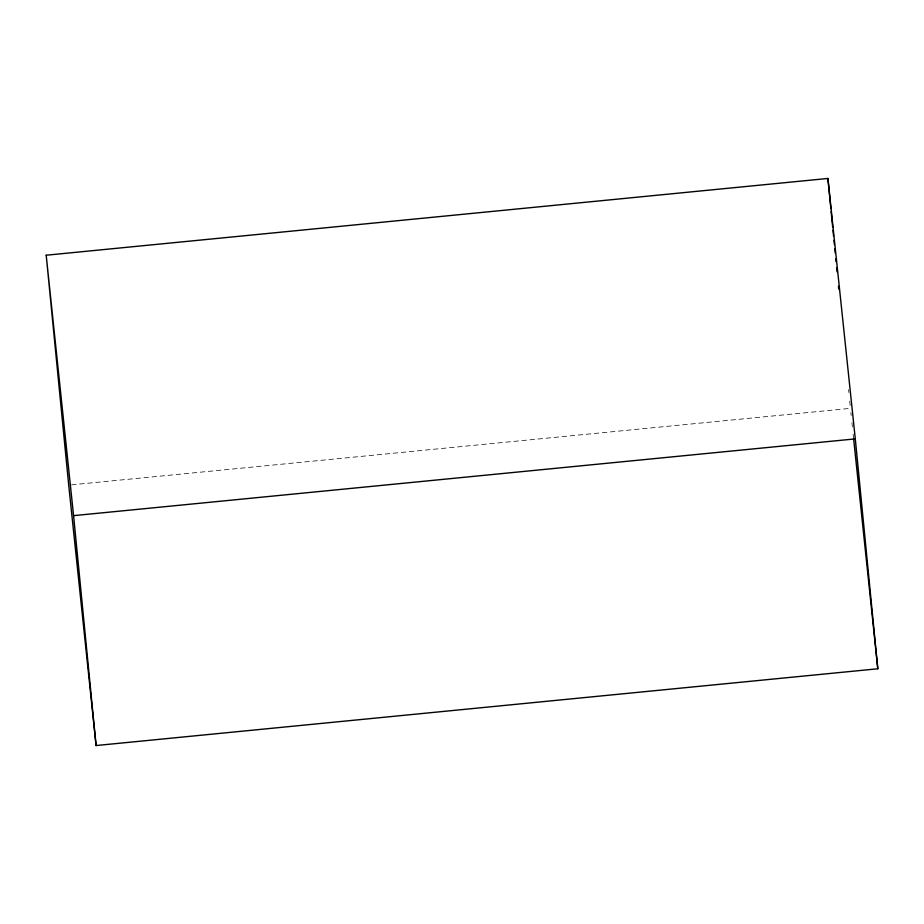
<?xml version="1.0" encoding="UTF-8"?>
<svg xmlns="http://www.w3.org/2000/svg" width="924" height="924" viewBox="0 0 924 924"><rect width="100%" height="100%" fill="white"/><g stroke="black" fill="none" stroke-linecap="round" stroke-linejoin="round"><path stroke-width="0.69" stroke-dasharray="4.62 3.46" d="M71.575 484.834L850.426 408.35M850.877 412.647L851.177 415.511M851.928 422.661L852.378 426.957M853.129 434.107L853.591 438.403M848.602 389.674L848.879 392.55M849.722 401.166L850.149 405.486"/><path stroke-width="1.39" d="M46.2 255.22L827.916 178.459L855.289 438.888L877.8 668.78L96.084 745.541L68.711 485.112L46.2 255.22L73.574 515.65L96.084 745.541M73.574 515.65L855.289 438.888M853.591 438.403L877.8 668.78M827.916 178.459L830.872 208.628M831.15 211.504L832.697 227.316M832.986 230.18L833.54 235.932M833.968 240.24L834.395 244.548M834.811 248.868L835.238 253.176M835.793 258.928L836.081 261.792M836.636 267.544L837.063 271.852M838.472 286.221L838.749 289.096"/></g></svg>
